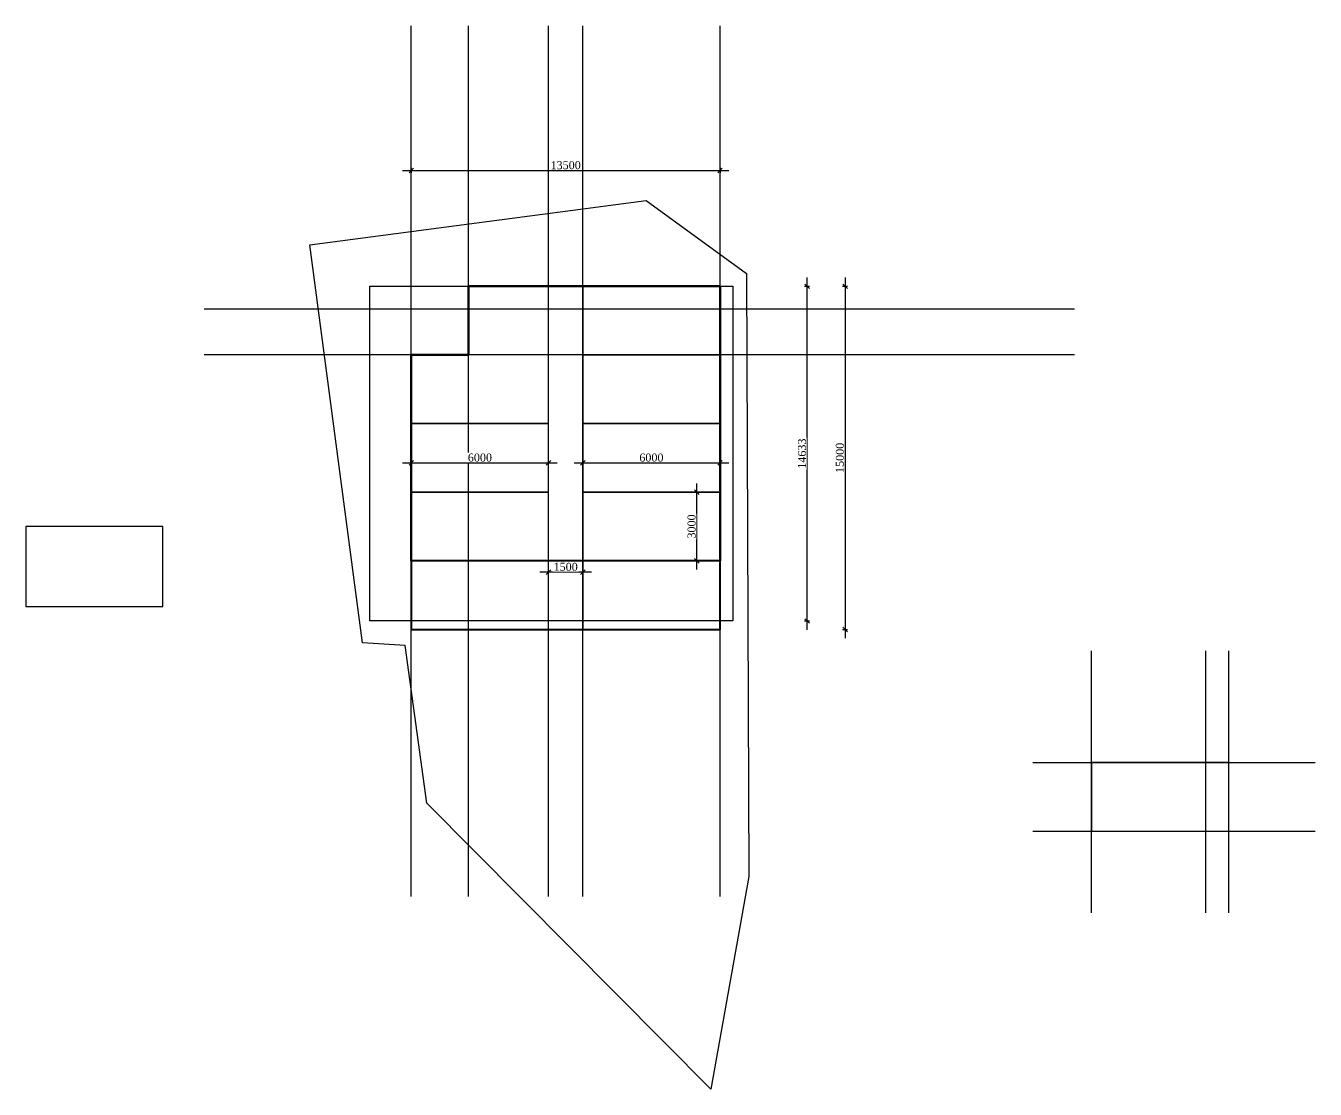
# Model space of a CAD drawing. Header units: millimetres. Extents: x 0 to 304375, y 0 to 173485.
# Drawn here: x 117425 to 173816, y 68815 to 115308 of the extents above; entities that cross this region are included whole.
import ezdxf

# ---------------------------------------------------------------- set-up
doc = ezdxf.new("R2010")
doc.units = ezdxf.units.MM
doc.layers.add('1', color=7, linetype='Continuous')
doc.styles.add('Times New Roman', font='Times New Roman.ttf')
doc.dimstyles.new('1-100', dxfattribs={"dimtxt": 350, "dimasz": 200, "dimexe": 100, "dimexo": 100, "dimgap": 50, "dimtad": 1, "dimdec": 0, "dimtxsty": 'Times New Roman', "dimblk": 'OBLIQUE', "dimcen": 250, "dimdle": 380, "dimclrd": 256, "dimclre": 256, "dimclrt": 256, "dimadec": 0, "dimazin": 0, "dimtfac": 1, "dimtdec": 0, "dimtmove": 1, "dimatfit": 3, "dimldrblk": 'DOTSMALL', "dimfxl": 200, "dimlwd": -1, "dimlwe": -1, "dimarcsym": 0})

# ---------------------------------------------------------------- blocks, each defined once
blk = doc.blocks.new('_Oblique')
at = {"color": 0, "lineweight": -2}
blk.add_line((-0.5, -0.5), (0.5, 0.5), dxfattribs=at)
blk = doc.blocks.new('*D13')
at = {"ltscale": 50, "transparency": 16777216}
for p, q in [((151480, 103918), (151700, 103918)), ((151600, 88906), (151600, 104298)), ((151480, 89286), (151700, 89286))]:
    blk.add_line(p, q, dxfattribs=at)
at = {"layer": 'Defpoints', "color": 0, "ltscale": 50, "transparency": 16777216}
for p in [(148345, 103918), (151600, 103918), (148345, 89286)]:
    blk.add_point(p, dxfattribs=at)
at = {"ltscale": 50, "transparency": 16777216, "xscale": 200, "yscale": 200, "zscale": 200}
for p, rotation in [((151600, 103918), 90), ((151600, 89286), 270)]:
    blk.add_blockref('_Oblique', p, dxfattribs=dict(at, rotation=rotation))
at = {"ltscale": 50, "transparency": 16777216, "insert": (151372, 96602), "char_height": 350, "attachment_point": 5, "rotation": 90, "style": 'Times New Roman', "bg_fill": 3, "box_fill_scale": 1.1, "bg_fill_color": 256, "bg_fill_true_color": 13158600, "bg_fill_transparency": 0}
blk.add_mtext('14633', dxfattribs=at)
blk = doc.blocks.new('_DotSmall')
at = {"color": 0, "linetype": 'ByBlock', "const_width": 0.5}
blk.add_lwpolyline([(-0.0625, 0, 1), (0.0625, 0, 1)], format="xyb", close=True, dxfattribs=at)
blk = doc.blocks.new('*D14')
at = {"layer": '1', "ltscale": 50, "transparency": 16777216}
for p, q in [((133906, 108983), (148166, 108983)), ((134286, 109103), (134286, 108883)), ((147786, 109103), (147786, 108883))]:
    blk.add_line(p, q, dxfattribs=at)
at = {"layer": 'Defpoints', "color": 0, "ltscale": 50, "transparency": 16777216}
for p in [(134286, 115308), (147786, 115308), (147786, 108983)]:
    blk.add_point(p, dxfattribs=at)
at = {"layer": '1', "ltscale": 50, "transparency": 16777216, "xscale": 200, "yscale": 200, "zscale": 200, "rotation": 180}
blk.add_blockref('_Oblique', (134286, 108983), dxfattribs=at)
at = {"layer": '1', "ltscale": 50, "transparency": 16777216, "xscale": 200, "yscale": 200, "zscale": 200}
blk.add_blockref('_Oblique', (147786, 108983), dxfattribs=at)
at = {"layer": '1', "ltscale": 50, "transparency": 16777216, "insert": (141036, 109211), "char_height": 350, "attachment_point": 5, "style": 'Times New Roman', "bg_fill": 3, "box_fill_scale": 1.1, "bg_fill_color": 256, "bg_fill_true_color": 13158600, "bg_fill_transparency": 0}
blk.add_mtext('13500', dxfattribs=at)
blk = doc.blocks.new('*D4')
at = {"layer": '1', "ltscale": 50, "transparency": 16777216}
for p, q in [((142166, 91424), (139906, 91424)), ((140286, 91304), (140286, 91524)), ((141786, 91304), (141786, 91524))]:
    blk.add_line(p, q, dxfattribs=at)
at = {"layer": 'Defpoints', "color": 0, "ltscale": 50, "transparency": 16777216}
for p in [(140286, 89918), (141786, 89918)]:
    blk.add_point(p, dxfattribs=at)
at = {"layer": '1', "ltscale": 50, "transparency": 16777216, "xscale": 200, "yscale": 200, "zscale": 200, "rotation": 180}
blk.add_blockref('_Oblique', (140286, 91424), dxfattribs=at)
at = {"layer": '1', "ltscale": 50, "transparency": 16777216, "xscale": 200, "yscale": 200, "zscale": 200}
blk.add_blockref('_Oblique', (141786, 91424), dxfattribs=at)
at = {"layer": '1', "ltscale": 50, "transparency": 16777216, "insert": (141036, 91652), "char_height": 350, "attachment_point": 5, "style": 'Times New Roman', "bg_fill": 3, "box_fill_scale": 1.1, "bg_fill_color": 256, "bg_fill_true_color": 13158600, "bg_fill_transparency": 0}
blk.add_mtext('1500', dxfattribs=at)
at = {"layer": 'Defpoints', "color": 0, "ltscale": 50, "transparency": 16777216}
blk.add_point((140286, 91424), dxfattribs=at)
blk = doc.blocks.new('*D5')
at = {"layer": '1', "ltscale": 50, "transparency": 16777216}
for p, q in [((153136, 103918), (153356, 103918)), ((153256, 104298), (153256, 88538)), ((153136, 88918), (153356, 88918))]:
    blk.add_line(p, q, dxfattribs=at)
at = {"layer": 'Defpoints', "color": 0, "ltscale": 50, "transparency": 16777216}
for p in [(147786, 103918), (147786, 88918), (153256, 88918)]:
    blk.add_point(p, dxfattribs=at)
at = {"layer": '1', "ltscale": 50, "transparency": 16777216, "xscale": 200, "yscale": 200, "zscale": 200}
for p, rotation in [((153256, 103918), 90), ((153256, 88918), 270)]:
    blk.add_blockref('_Oblique', p, dxfattribs=dict(at, rotation=rotation))
at = {"layer": '1', "ltscale": 50, "transparency": 16777216, "insert": (153028, 96418), "char_height": 350, "attachment_point": 5, "rotation": 90, "style": 'Times New Roman', "bg_fill": 3, "box_fill_scale": 1.1, "bg_fill_color": 256, "bg_fill_true_color": 13158600, "bg_fill_transparency": 0}
blk.add_mtext('15000', dxfattribs=at)
blk = doc.blocks.new('*D6')
at = {"layer": '1', "ltscale": 50, "transparency": 16777216}
for p, q in [((146893, 94918), (146673, 94918)), ((146773, 91538), (146773, 95298)), ((146893, 91918), (146673, 91918))]:
    blk.add_line(p, q, dxfattribs=at)
at = {"layer": 'Defpoints', "color": 0, "ltscale": 50, "transparency": 16777216}
for p in [(146773, 94918), (147786, 94918), (147786, 91918)]:
    blk.add_point(p, dxfattribs=at)
at = {"layer": '1', "ltscale": 50, "transparency": 16777216, "xscale": 200, "yscale": 200, "zscale": 200}
for p, rotation in [((146773, 94918), 90), ((146773, 91918), 270)]:
    blk.add_blockref('_Oblique', p, dxfattribs=dict(at, rotation=rotation))
at = {"layer": '1', "ltscale": 50, "transparency": 16777216, "insert": (146544, 93418), "char_height": 350, "attachment_point": 5, "rotation": 90, "style": 'Times New Roman', "bg_fill": 3, "box_fill_scale": 1.1, "bg_fill_color": 256, "bg_fill_true_color": 13158600, "bg_fill_transparency": 0}
blk.add_mtext('3000', dxfattribs=at)
blk = doc.blocks.new('*D7')
at = {"layer": '1', "ltscale": 50, "transparency": 16777216}
for p, q in [((141406, 96201), (148166, 96201)), ((141786, 96081), (141786, 96301)), ((147786, 96081), (147786, 96301))]:
    blk.add_line(p, q, dxfattribs=at)
at = {"layer": 'Defpoints', "color": 0, "ltscale": 50, "transparency": 16777216}
for p in [(147786, 96201), (141786, 94918), (147786, 94918)]:
    blk.add_point(p, dxfattribs=at)
at = {"layer": '1', "ltscale": 50, "transparency": 16777216, "xscale": 200, "yscale": 200, "zscale": 200, "rotation": 180}
blk.add_blockref('_Oblique', (141786, 96201), dxfattribs=at)
at = {"layer": '1', "ltscale": 50, "transparency": 16777216, "xscale": 200, "yscale": 200, "zscale": 200}
blk.add_blockref('_Oblique', (147786, 96201), dxfattribs=at)
at = {"layer": '1', "ltscale": 50, "transparency": 16777216, "insert": (144786, 96429), "char_height": 350, "attachment_point": 5, "style": 'Times New Roman', "bg_fill": 3, "box_fill_scale": 1.1, "bg_fill_color": 256, "bg_fill_true_color": 13158600, "bg_fill_transparency": 0}
blk.add_mtext('6000', dxfattribs=at)
blk = doc.blocks.new('*D8')
at = {"layer": '1', "ltscale": 50, "transparency": 16777216}
for p, q in [((133906, 96201), (140666, 96201)), ((134286, 96081), (134286, 96301)), ((140286, 96081), (140286, 96301))]:
    blk.add_line(p, q, dxfattribs=at)
at = {"layer": 'Defpoints', "color": 0, "ltscale": 50, "transparency": 16777216}
for p in [(140286, 96201), (134286, 94918), (140286, 94918)]:
    blk.add_point(p, dxfattribs=at)
at = {"layer": '1', "ltscale": 50, "transparency": 16777216, "xscale": 200, "yscale": 200, "zscale": 200, "rotation": 180}
blk.add_blockref('_Oblique', (134286, 96201), dxfattribs=at)
at = {"layer": '1', "ltscale": 50, "transparency": 16777216, "xscale": 200, "yscale": 200, "zscale": 200}
blk.add_blockref('_Oblique', (140286, 96201), dxfattribs=at)
at = {"layer": '1', "ltscale": 50, "transparency": 16777216, "insert": (137286, 96429), "char_height": 350, "attachment_point": 5, "style": 'Times New Roman', "bg_fill": 3, "box_fill_scale": 1.1, "bg_fill_color": 256, "bg_fill_true_color": 13158600, "bg_fill_transparency": 0}
blk.add_mtext('6000', dxfattribs=at)

msp = doc.modelspace()

# ---------------------------------------------------------------- linework, layer by layer
at = {"color": 1}
msp.add_lwpolyline([(147381.828, 68814.967), (134971.029, 81326.649), (134022.565, 88207.589), (132147.2, 88324.412), (129854.9, 105729.848), (144562.15, 107666.796), (148947.823, 104480.402), (149053.645, 78110.829), (147381.828, 68814.967)], dxfattribs=at)
msp.add_lwpolyline([(132469.167, 103918.444), (148344.651, 103918.444), (148344.651, 89285.614), (132469.167, 89285.614)], close=True)
at = {"layer": '1', "ltscale": 50}
for p, q in [((134285.971, 77246.316), (134285.971, 115308.437)), ((136785.971, 77246.316), (136785.971, 115308.437)), ((140285.971, 77246.316), (140285.971, 115308.437)), ((141785.971, 77246.316), (141785.971, 115308.437)), ((147785.971, 77246.316), (147785.971, 115308.437)), ((147785.971, 77246.316), (147785.971, 115308.437)), ((164037.838, 76526.357), (164037.838, 87982.039)), ((169037.838, 76526.357), (169037.838, 87982.039)), ((170037.838, 76526.357), (170037.838, 87982.039)), ((161461.12, 83093.244), (173816.156, 83093.244)), ((161461.12, 80093.244), (173816.156, 80093.244))]:
    msp.add_line(p, q, dxfattribs=at)
at = {"layer": '1', "color": 5, "lineweight": 30, "ltscale": 50}
for points in [[(134285.971, 97918.444), (140285.971, 97918.444), (140285.971, 100918.444), (134285.971, 100918.444)], [(134285.971, 94918.444), (140285.971, 94918.444), (140285.971, 97918.444), (134285.971, 97918.444)], [(117425.466, 89918.444), (123425.466, 89918.444), (123425.466, 93418.444), (117425.466, 93418.444)], [(164037.838, 80093.244), (170037.838, 80093.244), (170037.838, 83093.244), (164037.838, 83093.244)]]:
    msp.add_lwpolyline(points, close=True, dxfattribs=at)

# ---------------------------------------------------------------- next in the draw order: dimensions: what is measured, and where the dimension line sits
at = {"ltscale": 50}
dim = msp.add_linear_dim(base=(151599.626, 103918.444), p1=(148344.651, 89285.614), p2=(148344.651, 103918.444), angle=90, dimstyle='1-100', override={"dimfxl": 120, "dimfxlon": 1, "dimtfill": 1, "dimtfillclr": 256}, dxfattribs=at)
dim.commit()
dim.dimension.update_dxf_attribs({"geometry": '*D13', "text_midpoint": (151371.598, 96602.029)})
at = {"layer": '1', "ltscale": 50}
for base, p1, p2, picture, middle in [((147785.971, 108982.712), (134285.971, 115308.437), (147785.971, 115308.437), '*D14', (141035.971, 109210.74)), ((140285.971, 91424.059), (141785.971, 89918.444), (140285.971, 89918.444), '*D4', (141035.971, 91652.087))]:
    dim = msp.add_linear_dim(base=base, p1=p1, p2=p2, dimstyle='1-100', override={"dimfxl": 120, "dimfxlon": 1, "dimtfill": 1, "dimtfillclr": 256}, dxfattribs=at)
    dim.commit()
    dim.dimension.update_dxf_attribs({"geometry": picture, "text_midpoint": middle})

# ---------------------------------------------------------------- next in the draw order: linework, layer by layer
for p, q in [((163286.353, 102918.444), (125224.232, 102918.444)), ((163286.353, 100918.444), (125224.232, 100918.444))]:
    msp.add_line(p, q, dxfattribs=at)
at = {"layer": '1', "color": 5, "lineweight": 30, "ltscale": 50}
for points in [[(134285.971, 91918.444), (140285.971, 91918.444), (140285.971, 94918.444), (134285.971, 94918.444)], [(134285.971, 88918.444), (140285.971, 88918.444), (140285.971, 91918.444), (134285.971, 91918.444)]]:
    msp.add_lwpolyline(points, close=True, dxfattribs=at)

# ---------------------------------------------------------------- next in the draw order: dimensions: what is measured, and where the dimension line sits
at = {"layer": '1', "ltscale": 50}
dim = msp.add_linear_dim(base=(153256.078, 88918.444), p1=(147785.971, 103918.444), p2=(147785.971, 88918.444), angle=90, dimstyle='1-100', override={"dimfxl": 120, "dimfxlon": 1, "dimtfill": 1, "dimtfillclr": 256}, dxfattribs=at)
dim.commit()
dim.dimension.update_dxf_attribs({"geometry": '*D5', "text_midpoint": (153028.049, 96418.444)})

# ---------------------------------------------------------------- next in the draw order: linework, layer by layer
at = {"layer": '1', "color": 2, "lineweight": 40, "ltscale": 50}
msp.add_lwpolyline([(136785.971, 103918.444), (136785.971, 100918.444), (134285.971, 100918.444), (134285.971, 88918.444), (140285.971, 88918.444), (147785.971, 88918.444), (147785.971, 103918.444), (141785.971, 103918.444)], close=True, dxfattribs=at)
at = {"layer": '1', "color": 5, "lineweight": 30, "ltscale": 50}
for points in [[(141785.971, 100918.444), (147785.971, 100918.444), (147785.971, 103918.444), (141785.971, 103918.444)], [(141785.971, 97918.444), (147785.971, 97918.444), (147785.971, 100918.444), (141785.971, 100918.444)], [(141785.971, 94918.444), (147785.971, 94918.444), (147785.971, 97918.444), (141785.971, 97918.444)], [(141785.971, 91918.444), (147785.971, 91918.444), (147785.971, 94918.444), (141785.971, 94918.444)], [(141785.971, 88918.444), (147785.971, 88918.444), (147785.971, 91918.444), (141785.971, 91918.444)]]:
    msp.add_lwpolyline(points, close=True, dxfattribs=at)

# ---------------------------------------------------------------- next in the draw order: dimensions: what is measured, and where the dimension line sits
at = {"layer": '1', "ltscale": 50}
dim = msp.add_linear_dim(base=(140285.971, 96201.068), p1=(134285.971, 94918.444), p2=(140285.971, 94918.444), dimstyle='1-100', override={"dimfxl": 120, "dimfxlon": 1, "dimtfill": 1, "dimtfillclr": 256}, dxfattribs=at)
dim.commit()
dim.dimension.update_dxf_attribs({"geometry": '*D8', "text_midpoint": (137285.971, 96429.096)})
dim = msp.add_linear_dim(base=(146772.516, 94918.444), p1=(147785.971, 91918.444), p2=(147785.971, 94918.444), angle=90, dimstyle='1-100', override={"dimfxl": 120, "dimfxlon": 1, "dimtfill": 1, "dimtfillclr": 256}, dxfattribs=at)
dim.commit()
dim.dimension.update_dxf_attribs({"geometry": '*D6', "text_midpoint": (146544.488, 93418.444)})

# ---------------------------------------------------------------- next in the draw order: dimensions: what is measured, and where the dimension line sits
dim = msp.add_linear_dim(base=(147785.971, 96201.068), p1=(141785.971, 94918.444), p2=(147785.971, 94918.444), dimstyle='1-100', override={"dimfxl": 120, "dimfxlon": 1, "dimtfill": 1, "dimtfillclr": 256}, dxfattribs=at)
dim.commit()
dim.dimension.update_dxf_attribs({"geometry": '*D7', "text_midpoint": (144785.971, 96429.096)})

# ---------------------------------------------------------------- next in the draw order: linework, layer by layer
at = {"layer": '1', "color": 6, "lineweight": 40, "ltscale": 50}
msp.add_lwpolyline([(136785.971, 103918.444), (147785.971, 103918.444), (147785.971, 91918.444), (134285.971, 91918.444), (134285.971, 100918.444), (136785.971, 100918.444)], close=True, dxfattribs=at)

doc.saveas('drawing.dxf')
